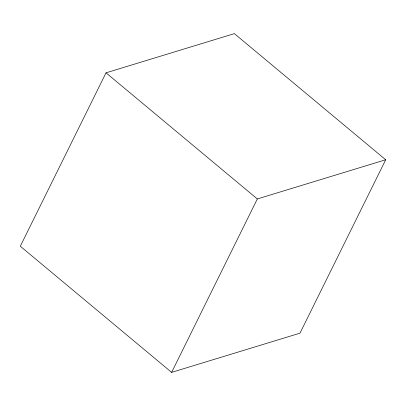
<?xml version="1.0" encoding="UTF-8"?>
<svg xmlns="http://www.w3.org/2000/svg" width="406" height="406" viewBox="0 0 406 406"><rect width="100%" height="100%" fill="white"/><g stroke="black" fill="none" stroke-linecap="round" stroke-linejoin="round"><path stroke-width="0.61" d="M106.007 72.826L20.3 246.244L171.621 372.363L299.993 333.174L385.7 159.756L234.379 33.637L106.007 72.826L257.328 198.945L385.7 159.756M171.621 372.363L257.328 198.945"/></g></svg>
